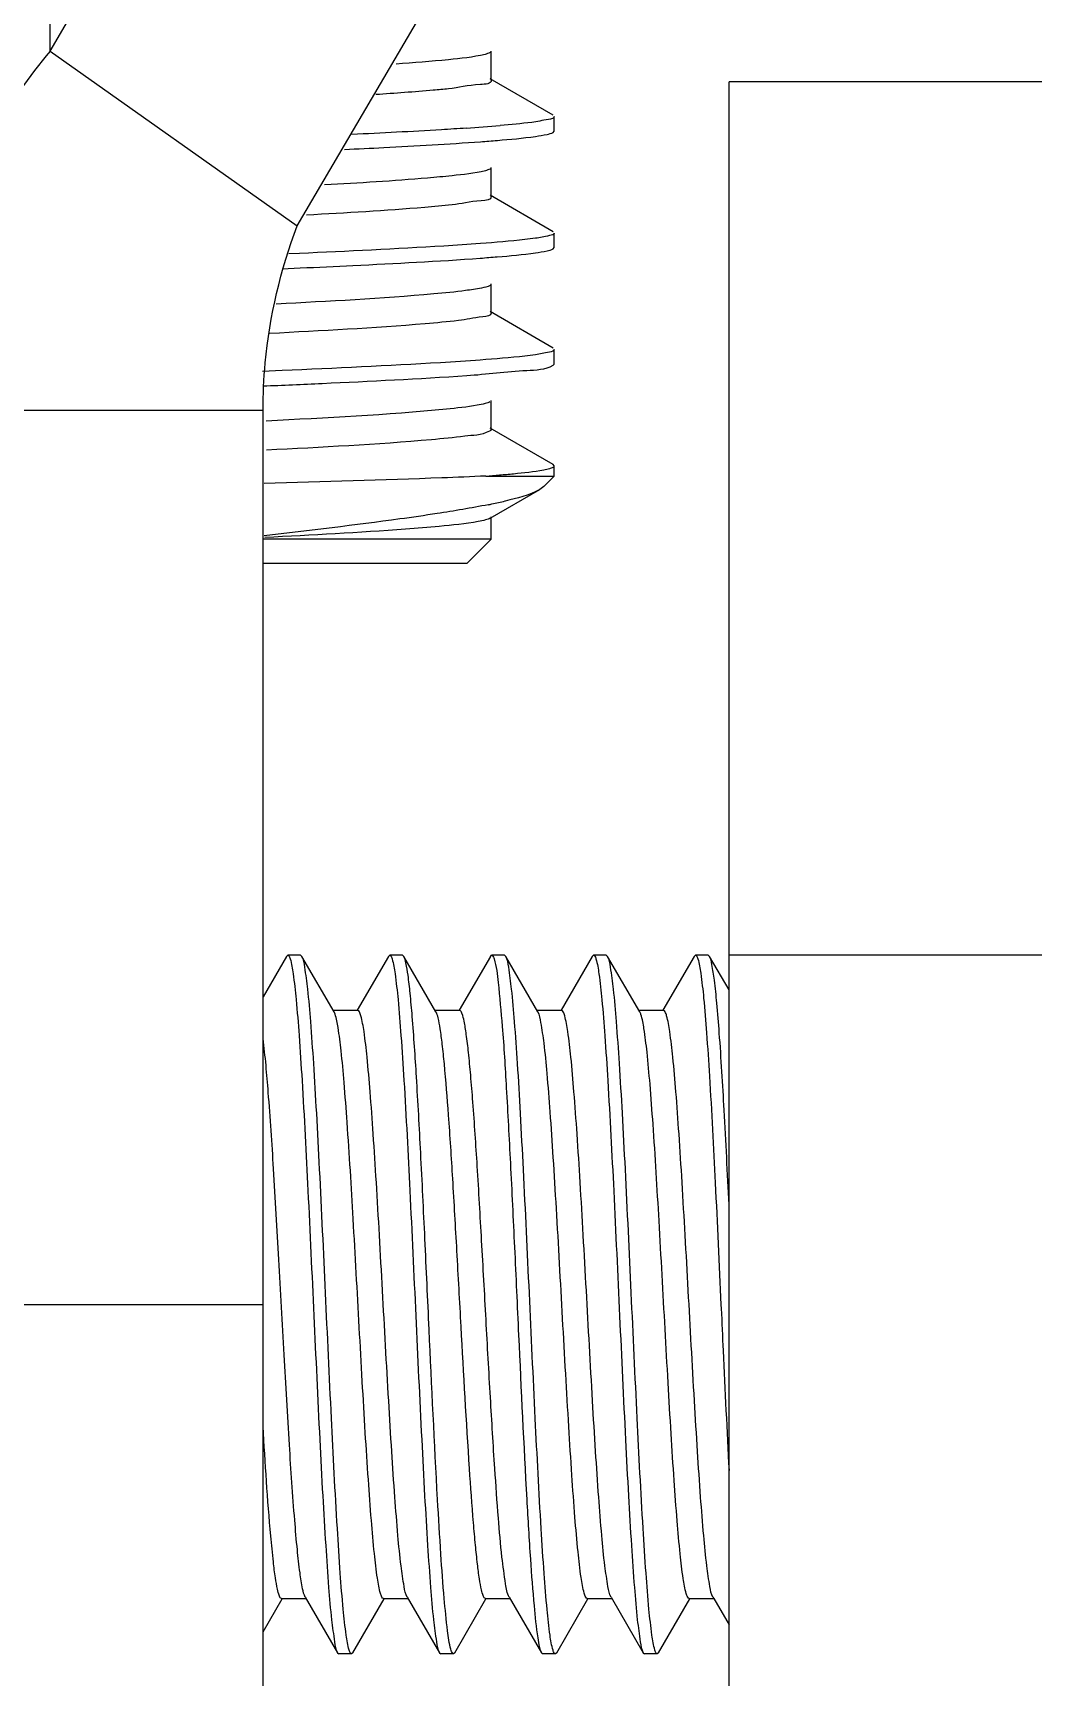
# Model space of a CAD drawing. Extents: x 1725261 to 1937680, y 860327 to 1571294.
# Drawn here: x 1850883.1 to 1851082.6, y 1211295.9 to 1211624 of the extents above; entities that cross this region are included whole.
import ezdxf

# ---------------------------------------------------------------- set-up
doc = ezdxf.new("R2010")
doc.units = 0
doc.header["$LTSCALE"] = 1000
doc.header["$MEASUREMENT"] = 0

msp = doc.modelspace()

# ---------------------------------------------------------------- linework, layer by layer
at = {"linetype": 'Continuous'}
for p, q in [((1850886.49, 1211620.34), (1851057.59, 1211912.43)), ((1850935.77, 1211585.49), (1851106.87, 1211877.58)), ((1850886.49, 1211620.34), (1850886.49, 1211791.44)), ((1850886.49, 1211620.34), (1850935.77, 1211585.49)), ((1850974.49, 1211614.56), (1850974.49, 1211620.37)), ((1850986.85, 1211607.56), (1850974.24, 1211614.86)), ((1851021.91, 1211158.53), (1851021.91, 1211614.22)), ((1851091.61, 1211614.22), (1851021.91, 1211614.22)), ((1850987.07, 1211604.4), (1850987.07, 1211607.3)), ((1850987.07, 1211604.4), (1850987.07, 1211607.3)), ((1850986.85, 1211604.14), (1850987.07, 1211604.4)), ((1850974.49, 1211591.33), (1850974.49, 1211597.14)), ((1850986.85, 1211584.32), (1850974.24, 1211591.62)), ((1850987.07, 1211581.17), (1850987.07, 1211584.07)), ((1850987.07, 1211581.17), (1850987.07, 1211584.07)), ((1850986.85, 1211580.91), (1850987.07, 1211581.17)), ((1850932.79, 1211576.94), (1850936.39, 1211577.1)), ((1850936.24, 1211580), (1850934.11, 1211579.91)), ((1850974.49, 1211568.1), (1850974.49, 1211573.91)), ((1850986.85, 1211561.09), (1850974.24, 1211568.39)), ((1850987.07, 1211557.93), (1850987.07, 1211560.84)), ((1850987.07, 1211557.93), (1850987.07, 1211560.84)), ((1850986.85, 1211557.68), (1850987.07, 1211557.93)), ((1850932.79, 1211556.62), (1850928.83, 1211556.45)), ((1850928.97, 1211548.65), (1850859.27, 1211548.65)), ((1850928.97, 1211137.96), (1850928.97, 1211548.65)), ((1850974.49, 1211544.87), (1850974.49, 1211550.67)), ((1850986.85, 1211537.86), (1850974.24, 1211545.16)), ((1850987.07, 1211537.61), (1850986.85, 1211537.86)), ((1850973.41, 1211535.58), (1850987.07, 1211535.58)), ((1850985, 1211533.51), (1850987.07, 1211535.58)), ((1850987.07, 1211535.58), (1850987.07, 1211537.61)), ((1850974.24, 1211527.15), (1850984.15, 1211532.89)), ((1850985, 1211533.51), (1850984.15, 1211532.89)), ((1850974.49, 1211523), (1850974.49, 1211527.44)), ((1850974.49, 1211523), (1850928.97, 1211523)), ((1850969.64, 1211518.15), (1850974.49, 1211523)), ((1850969.64, 1211518.15), (1850928.97, 1211518.15)), ((1850933.66, 1211439.75), (1850928.97, 1211431.66)), ((1850933.66, 1211439.75), (1850933.92, 1211439.98)), ((1850936.46, 1211439.98), (1850933.92, 1211439.98)), ((1850936.46, 1211439.98), (1850933.92, 1211439.98)), ((1850933.92, 1211439.98), (1850933.96, 1211439.97)), ((1850936.72, 1211439.75), (1850936.46, 1211439.98)), ((1850943.14, 1211428.68), (1850936.72, 1211439.75)), ((1850953.98, 1211439.75), (1850947.76, 1211429.01)), ((1850953.98, 1211439.75), (1850954.24, 1211439.98)), ((1850956.79, 1211439.98), (1850954.24, 1211439.98)), ((1850956.79, 1211439.98), (1850954.24, 1211439.98)), ((1850954.24, 1211439.98), (1850954.28, 1211439.97)), ((1850957.04, 1211439.75), (1850956.79, 1211439.98)), ((1850963.46, 1211428.68), (1850957.04, 1211439.75)), ((1850974.31, 1211439.75), (1850968.09, 1211429.01)), ((1850974.31, 1211439.75), (1850974.57, 1211439.98)), ((1850977.11, 1211439.98), (1850974.57, 1211439.98)), ((1850977.11, 1211439.98), (1850974.57, 1211439.98)), ((1850974.57, 1211439.98), (1850974.61, 1211439.97)), ((1850977.37, 1211439.75), (1850977.11, 1211439.98)), ((1850983.79, 1211428.68), (1850977.37, 1211439.75)), ((1850994.64, 1211439.75), (1850988.41, 1211429.01)), ((1850994.64, 1211439.75), (1850994.9, 1211439.98)), ((1850997.44, 1211439.98), (1850994.9, 1211439.98)), ((1850997.44, 1211439.98), (1850994.9, 1211439.98)), ((1850994.9, 1211439.98), (1850994.94, 1211439.97)), ((1850997.7, 1211439.75), (1850997.44, 1211439.98)), ((1851004.12, 1211428.68), (1850997.7, 1211439.75)), ((1851014.97, 1211439.75), (1851008.74, 1211429.01)), ((1851014.97, 1211439.75), (1851015.23, 1211439.98)), ((1851017.77, 1211439.98), (1851015.23, 1211439.98)), ((1851017.77, 1211439.98), (1851015.23, 1211439.98)), ((1851015.23, 1211439.98), (1851015.27, 1211439.97)), ((1851018.03, 1211439.75), (1851017.77, 1211439.98)), ((1851021.91, 1211433.05), (1851018.03, 1211439.75)), ((1851091.61, 1211439.98), (1851021.91, 1211439.98)), ((1850947.87, 1211428.94), (1850942.98, 1211428.94)), ((1850943.33, 1211428.23), (1850943.14, 1211428.68)), ((1850968.2, 1211428.94), (1850963.31, 1211428.94)), ((1850988.53, 1211428.94), (1850983.64, 1211428.94)), ((1851008.86, 1211428.94), (1851003.97, 1211428.94)), ((1850859.27, 1211370.28), (1850928.97, 1211370.28)), ((1851020.31, 1211370.21), (1851020.35, 1211369.48)), ((1850928.97, 1211304.97), (1850932.78, 1211311.55)), ((1850932.66, 1211311.62), (1850937.56, 1211311.62)), ((1850937.4, 1211311.89), (1850943.82, 1211300.81)), ((1850946.88, 1211300.81), (1850953.11, 1211311.55)), ((1850952.99, 1211311.62), (1850957.88, 1211311.62)), ((1850957.73, 1211311.89), (1850964.15, 1211300.81)), ((1850967.21, 1211300.81), (1850973.44, 1211311.55)), ((1850973.32, 1211311.62), (1850978.21, 1211311.62)), ((1850978.06, 1211311.89), (1850984.48, 1211300.81)), ((1850987.54, 1211300.81), (1850993.76, 1211311.55)), ((1850993.65, 1211311.62), (1850998.54, 1211311.62)), ((1850998.39, 1211311.89), (1851004.8, 1211300.81)), ((1851007.86, 1211300.81), (1851014.09, 1211311.55)), ((1851013.98, 1211311.62), (1851018.87, 1211311.62)), ((1851018.71, 1211311.89), (1851018.87, 1211311.62)), ((1851018.87, 1211311.62), (1851021.91, 1211306.37)), ((1850943.82, 1211300.81), (1850944.08, 1211300.59)), ((1850946.62, 1211300.59), (1850944.08, 1211300.59)), ((1850946.62, 1211300.59), (1850944.08, 1211300.59)), ((1850946.62, 1211300.59), (1850946.58, 1211300.59)), ((1850946.88, 1211300.81), (1850946.62, 1211300.59)), ((1850964.15, 1211300.81), (1850964.41, 1211300.59)), ((1850966.95, 1211300.59), (1850964.41, 1211300.59)), ((1850966.95, 1211300.59), (1850964.41, 1211300.59)), ((1850967.21, 1211300.81), (1850966.95, 1211300.59)), ((1850984.48, 1211300.81), (1850984.74, 1211300.59)), ((1850987.28, 1211300.59), (1850984.74, 1211300.59)), ((1850987.28, 1211300.59), (1850984.74, 1211300.59)), ((1850987.28, 1211300.59), (1850987.24, 1211300.59)), ((1850987.54, 1211300.81), (1850987.28, 1211300.59)), ((1851004.8, 1211300.81), (1851005.06, 1211300.59)), ((1851007.61, 1211300.59), (1851005.06, 1211300.59)), ((1851007.61, 1211300.59), (1851005.06, 1211300.59)), ((1851007.61, 1211300.59), (1851007.57, 1211300.59)), ((1851007.86, 1211300.81), (1851007.61, 1211300.59))]:
    msp.add_line(p, q, dxfattribs=at)
for centre, radius, start, end in [((1850942.78, 1212004.18), 400.09, 273.8288, 274.8033), ((1850948.56, 1211862.37), 327.74, 274.348, 274.8253), ((1850948.17, 1211657.25), 129.96, 281.4121, 281.7338), ((1850954.29, 1211628.21), 100.28, 281.6827, 283.258)]:
    msp.add_arc(centre, radius, start, end, dxfattribs=at)
for points, knots in [([(1850886.49, 1211620.34), (1850878.05, 1211610.25), (1850864.28, 1211587.62), (1850859.27, 1211561.45), (1850859.27, 1211548.65)], [0, 0, 0, 0, 0.506705, 1, 1, 1, 1]), ([(1850974.24, 1211620.08), (1850973.93, 1211619.9), (1850971.19, 1211619.14), (1850968.4, 1211618.9), (1850965.95, 1211618.65)], [0, 0, 0, 0, 0.12456, 1, 1, 1, 1]), ([(1850974.49, 1211614.56), (1850974.49, 1211613.79), (1850970.1, 1211613.7), (1850968.09, 1211613.06), (1850965.95, 1211612.84)], [0, 0, 0, 0, 0.265827, 1, 1, 1, 1]), ([(1850965.95, 1211612.84), (1850964.95, 1211612.74), (1850960.12, 1211612.29), (1850955.28, 1211611.94), (1850951.45, 1211611.69)], [0, 0, 0, 0, 0.208697, 1, 1, 1, 1]), ([(1850987.07, 1211607.3), (1850987.07, 1211606.88), (1850984.83, 1211606.6), (1850983.7, 1211606.29), (1850982.57, 1211606.15)], [0, 0, 0, 0, 0.271489, 1, 1, 1, 1]), ([(1850969.5, 1211604.99), (1850967.84, 1211604.88), (1850960.24, 1211604.4), (1850952.64, 1211604), (1850946.68, 1211603.72)], [0, 0, 0, 0, 0.217612, 1, 1, 1, 1]), ([(1850972.33, 1211602.29), (1850973.46, 1211602.37), (1850977.12, 1211602.66), (1850980.79, 1211602.99), (1850983.31, 1211603.34)], [0, 0, 0, 0, 0.307442, 1, 1, 1, 1]), ([(1850983.31, 1211603.34), (1850984.08, 1211603.45), (1850985.26, 1211603.66), (1850986.47, 1211603.93), (1850986.84, 1211604.14)], [0, 0, 0, 0, 0.642991, 1, 1, 1, 1]), ([(1850945.22, 1211600.74), (1850947.83, 1211600.87), (1850956.87, 1211601.31), (1850965.91, 1211601.81), (1850972.33, 1211602.29)], [0, 0, 0, 0, 0.288481, 1, 1, 1, 1]), ([(1850974.24, 1211596.84), (1850973.95, 1211596.68), (1850971.45, 1211595.96), (1850968.89, 1211595.73), (1850966.66, 1211595.49)], [0, 0, 0, 0, 0.12695, 1, 1, 1, 1]), ([(1850966.66, 1211595.49), (1850965.04, 1211595.32), (1850956.58, 1211594.54), (1850948.1, 1211594.04), (1850941.24, 1211593.65)], [0, 0, 0, 0, 0.191776, 1, 1, 1, 1]), ([(1850974.49, 1211591.33), (1850974.49, 1211590.61), (1850970.48, 1211590.47), (1850968.62, 1211589.89), (1850966.66, 1211589.68)], [0, 0, 0, 0, 0.266822, 1, 1, 1, 1]), ([(1850966.66, 1211589.68), (1850964.85, 1211589.49), (1850955.19, 1211588.62), (1850945.52, 1211588.07), (1850937.66, 1211587.64)], [0, 0, 0, 0, 0.188503, 1, 1, 1, 1]), ([(1850928.97, 1211548.65), (1850928.97, 1211551.82), (1850929.55, 1211564.34), (1850932.48, 1211576.73), (1850935.77, 1211585.49)], [0, 0, 0, 0, 0.253333, 1, 1, 1, 1]), ([(1850987.07, 1211584.07), (1850987.07, 1211583.71), (1850985.22, 1211583.4), (1850984.25, 1211583.15), (1850983.31, 1211583.02)], [0, 0, 0, 0, 0.274511, 1, 1, 1, 1]), ([(1850972.33, 1211581.96), (1850969.9, 1211581.78), (1850957.87, 1211580.99), (1850945.84, 1211580.43), (1850936.24, 1211580)], [0, 0, 0, 0, 0.202741, 1, 1, 1, 1]), ([(1850983.31, 1211583.02), (1850982.61, 1211582.92), (1850978.96, 1211582.47), (1850975.3, 1211582.18), (1850972.33, 1211581.96)], [0, 0, 0, 0, 0.191345, 1, 1, 1, 1]), ([(1850983.3, 1211580.11), (1850984.07, 1211580.22), (1850985.26, 1211580.43), (1850986.47, 1211580.7), (1850986.84, 1211580.91)], [0, 0, 0, 0, 0.64302, 1, 1, 1, 1]), ([(1850936.39, 1211577.1), (1850939.89, 1211577.26), (1850951.87, 1211577.82), (1850963.85, 1211578.43), (1850972.31, 1211579.05)], [0, 0, 0, 0, 0.292638, 1, 1, 1, 1]), ([(1850972.31, 1211579.05), (1850973.44, 1211579.14), (1850977.11, 1211579.43), (1850980.78, 1211579.75), (1850983.3, 1211580.11)], [0, 0, 0, 0, 0.307508, 1, 1, 1, 1]), ([(1850969.38, 1211572.58), (1850967.27, 1211572.3), (1850954.7, 1211571.08), (1850942.08, 1211570.44), (1850931.59, 1211569.89)], [0, 0, 0, 0, 0.168361, 1, 1, 1, 1]), ([(1850974.24, 1211573.61), (1850973.73, 1211573.32), (1850972.06, 1211572.99), (1850970.44, 1211572.72), (1850969.38, 1211572.58)], [0, 0, 0, 0, 0.350876, 1, 1, 1, 1]), ([(1850974.49, 1211568.1), (1850974.49, 1211567.49), (1850971.18, 1211567.25), (1850969.59, 1211566.79), (1850967.95, 1211566.6)], [0, 0, 0, 0, 0.268738, 1, 1, 1, 1]), ([(1850967.95, 1211566.6), (1850965.75, 1211566.34), (1850953.21, 1211565.2), (1850940.64, 1211564.55), (1850930.29, 1211564.02)], [0, 0, 0, 0, 0.176564, 1, 1, 1, 1]), ([(1850987.07, 1211560.84), (1850987.07, 1211560.48), (1850985.22, 1211560.17), (1850984.25, 1211559.92), (1850983.3, 1211559.78)], [0, 0, 0, 0, 0.27452, 1, 1, 1, 1]), ([(1850972.31, 1211558.73), (1850969.66, 1211558.53), (1850956.5, 1211557.68), (1850943.32, 1211557.08), (1850932.79, 1211556.62)], [0, 0, 0, 0, 0.201017, 1, 1, 1, 1]), ([(1850969.6, 1211555.63), (1850973.59, 1211555.9), (1850979.19, 1211556.68), (1850985.29, 1211556.79), (1850986.84, 1211557.68)], [0, 0, 0, 0, 0.690204, 1, 1, 1, 1]), ([(1850983.3, 1211559.78), (1850982.6, 1211559.68), (1850978.95, 1211559.24), (1850975.28, 1211558.94), (1850972.31, 1211558.73)], [0, 0, 0, 0, 0.191315, 1, 1, 1, 1]), ([(1850929.01, 1211553.55), (1850932.92, 1211553.72), (1850946.46, 1211554.32), (1850959.99, 1211554.98), (1850969.6, 1211555.63)], [0, 0, 0, 0, 0.2891, 1, 1, 1, 1]), ([(1850971.7, 1211549.7), (1850969.66, 1211549.34), (1850955.65, 1211547.83), (1850941.58, 1211547.17), (1850929.59, 1211546.56)], [0, 0, 0, 0, 0.147214, 1, 1, 1, 1]), ([(1850974.23, 1211550.38), (1850973.95, 1211550.22), (1850973.09, 1211549.97), (1850972.24, 1211549.79), (1850971.7, 1211549.7)], [0, 0, 0, 0, 0.376557, 1, 1, 1, 1]), ([(1850974.49, 1211544.87), (1850974.49, 1211544.71), (1850972.52, 1211543.62), (1850970.87, 1211543.73), (1850969.2, 1211543.52)], [0, 0, 0, 0, 0.08596, 1, 1, 1, 1]), ([(1850969.2, 1211543.52), (1850966.99, 1211543.23), (1850953.83, 1211541.97), (1850940.62, 1211541.31), (1850929.64, 1211540.75)], [0, 0, 0, 0, 0.168449, 1, 1, 1, 1]), ([(1850973.41, 1211535.58), (1850970.49, 1211535.44), (1850955.75, 1211534.84), (1850941.01, 1211534.43), (1850929.2, 1211534.1)], [0, 0, 0, 0, 0.198632, 1, 1, 1, 1]), ([(1850976.13, 1211535.8), (1850977.07, 1211535.87), (1850980.02, 1211536.15), (1850982.97, 1211536.44), (1850984.95, 1211536.82)], [0, 0, 0, 0, 0.318168, 1, 1, 1, 1]), ([(1850984.95, 1211536.82), (1850985.35, 1211536.89), (1850986, 1211537.03), (1850986.64, 1211537.23), (1850986.86, 1211537.36)], [0, 0, 0, 0, 0.619944, 1, 1, 1, 1]), ([(1850986.86, 1211537.36), (1850986.91, 1211537.39), (1850987.01, 1211537.45), (1850987.07, 1211537.56), (1850987.07, 1211537.61)], [0, 0, 0, 0, 0.597477, 1, 1, 1, 1]), ([(1850963.69, 1211528.09), (1850961.22, 1211527.71), (1850949.74, 1211526.06), (1850938.23, 1211524.71), (1850929.19, 1211523.68)], [0, 0, 0, 0, 0.215985, 1, 1, 1, 1]), ([(1850964.13, 1211525.54), (1850961.9, 1211525.33), (1850950.31, 1211524.41), (1850938.71, 1211523.79), (1850929.35, 1211523.31)], [0, 0, 0, 0, 0.193571, 1, 1, 1, 1]), ([(1850973.34, 1211526.82), (1850972.86, 1211526.68), (1850969.82, 1211526.08), (1850966.72, 1211525.79), (1850964.13, 1211525.54)], [0, 0, 0, 0, 0.160547, 1, 1, 1, 1]), ([(1850974.24, 1211527.15), (1850974.12, 1211527.08), (1850973.82, 1211526.96), (1850973.52, 1211526.86), (1850973.34, 1211526.82)], [0, 0, 0, 0, 0.420841, 1, 1, 1, 1]), ([(1850933.96, 1211439.97), (1850934, 1211439.96), (1850934.24, 1211439.78), (1850934.31, 1211439.48), (1850934.39, 1211439.25)], [0, 0, 0, 0, 0.146788, 1, 1, 1, 1]), ([(1850934.39, 1211439.25), (1850934.69, 1211438.29), (1850935.09, 1211435.56), (1850935.66, 1211430.47), (1850936.21, 1211423.37), (1850937.04, 1211410.66), (1850937.99, 1211392.02), (1850939.1, 1211368.13), (1850940.04, 1211347.83), (1850940.84, 1211332.55), (1850941.41, 1211322.72), (1850941.99, 1211314.47), (1850942.51, 1211308.03), (1850943.12, 1211303.73), (1850943.45, 1211301.46), (1850943.82, 1211300.81)], [0, 0, 0, 0, 0.021788, 0.059148, 0.110955, 0.175533, 0.334174, 0.514296, 0.692285, 0.773094, 0.844811, 0.905077, 0.951921, 0.983848, 1, 1, 1, 1]), ([(1850946.15, 1211301.33), (1850945.84, 1211302.29), (1850945.44, 1211305.03), (1850944.87, 1211310.13), (1850944.32, 1211317.24), (1850943.5, 1211329.94), (1850942.55, 1211348.59), (1850941.44, 1211372.47), (1850940.5, 1211392.76), (1850939.7, 1211408.03), (1850939.13, 1211417.86), (1850938.54, 1211426.1), (1850938.03, 1211432.54), (1850937.41, 1211436.83), (1850937.09, 1211439.11), (1850936.72, 1211439.75)], [0, 0, 0, 0, 0.021877, 0.059311, 0.111175, 0.175792, 0.334445, 0.514524, 0.692444, 0.773209, 0.844887, 0.905122, 0.951945, 0.983855, 1, 1, 1, 1]), ([(1850954.28, 1211439.97), (1850954.32, 1211439.96), (1850954.56, 1211439.78), (1850954.64, 1211439.48), (1850954.71, 1211439.24)], [0, 0, 0, 0, 0.146706, 1, 1, 1, 1]), ([(1850954.71, 1211439.24), (1850955.02, 1211438.28), (1850955.42, 1211435.56), (1850955.99, 1211430.46), (1850956.54, 1211423.36), (1850957.37, 1211410.66), (1850958.32, 1211392.01), (1850959.43, 1211368.12), (1850960.37, 1211347.83), (1850961.17, 1211332.55), (1850961.74, 1211322.72), (1850962.32, 1211314.47), (1850962.84, 1211308.03), (1850963.45, 1211303.73), (1850963.77, 1211301.46), (1850964.15, 1211300.81)], [0, 0, 0, 0, 0.0218, 0.059172, 0.110989, 0.175574, 0.334211, 0.514328, 0.692305, 0.773106, 0.844818, 0.905082, 0.951925, 0.983849, 1, 1, 1, 1]), ([(1850963.78, 1211331.38), (1850963.15, 1211342.69), (1850962.34, 1211360.02), (1850961.28, 1211383.07), (1850960.47, 1211399.87), (1850959.66, 1211414.67), (1850958.96, 1211425.29), (1850958.36, 1211432.05), (1850957.97, 1211435.62), (1850957.56, 1211438.06), (1850957.28, 1211439.35), (1850957.04, 1211439.75)], [0, 0, 0, 0, 0.31261, 0.479025, 0.637331, 0.776893, 0.888349, 0.931124, 0.964281, 0.987309, 1, 1, 1, 1]), ([(1850974.61, 1211439.97), (1850974.65, 1211439.96), (1850974.89, 1211439.78), (1850974.97, 1211439.48), (1850975.04, 1211439.24)], [0, 0, 0, 0, 0.14666, 1, 1, 1, 1]), ([(1850975.04, 1211439.24), (1850975.53, 1211437.73), (1850976.01, 1211433.19), (1850976.83, 1211424.63), (1850977.56, 1211412.59), (1850978.35, 1211397.9), (1850979.14, 1211381.46), (1850980.17, 1211359.09), (1850980.96, 1211342.31), (1850981.57, 1211331.38)], [0, 0, 0, 0, 0.04411, 0.125541, 0.239358, 0.37843, 0.533993, 0.696234, 1, 1, 1, 1]), ([(1850986.81, 1211301.31), (1850986.5, 1211302.27), (1850986.1, 1211305), (1850985.53, 1211310.09), (1850984.98, 1211317.19), (1850984.16, 1211329.89), (1850983.2, 1211348.54), (1850982.1, 1211372.43), (1850981.15, 1211392.73), (1850980.35, 1211408), (1850979.79, 1211417.84), (1850979.2, 1211426.09), (1850978.69, 1211432.53), (1850978.07, 1211436.83), (1850977.75, 1211439.11), (1850977.37, 1211439.75)], [0, 0, 0, 0, 0.02177, 0.059115, 0.110912, 0.175482, 0.334119, 0.514249, 0.692251, 0.773068, 0.844793, 0.905066, 0.951916, 0.983846, 1, 1, 1, 1]), ([(1850994.94, 1211439.97), (1850994.98, 1211439.96), (1850995.22, 1211439.78), (1850995.3, 1211439.47), (1850995.37, 1211439.23)], [0, 0, 0, 0, 0.146034, 1, 1, 1, 1]), ([(1850995.37, 1211439.23), (1850995.68, 1211438.27), (1850996.08, 1211435.53), (1850996.65, 1211430.42), (1850997.2, 1211423.32), (1850998.02, 1211410.61), (1850998.98, 1211391.96), (1851000.08, 1211368.08), (1851001.03, 1211347.8), (1851001.82, 1211332.53), (1851002.39, 1211322.7), (1851002.98, 1211314.46), (1851003.49, 1211308.02), (1851004.11, 1211303.73), (1851004.43, 1211301.46), (1851004.8, 1211300.81)], [0, 0, 0, 0, 0.021899, 0.059349, 0.111223, 0.175847, 0.334508, 0.514576, 0.692482, 0.773242, 0.844912, 0.905137, 0.951951, 0.983857, 1, 1, 1, 1]), ([(1851007.13, 1211301.33), (1851006.82, 1211302.3), (1851006.42, 1211305.03), (1851005.85, 1211310.14), (1851005.3, 1211317.25), (1851004.48, 1211329.96), (1851003.53, 1211348.6), (1851002.42, 1211372.49), (1851001.48, 1211392.77), (1851000.68, 1211408.03), (1851000.11, 1211417.86), (1850999.53, 1211426.1), (1850999.01, 1211432.54), (1850998.4, 1211436.83), (1850998.08, 1211439.11), (1850997.7, 1211439.75)], [0, 0, 0, 0, 0.02191, 0.059368, 0.111249, 0.175876, 0.33454, 0.514602, 0.692499, 0.773255, 0.84492, 0.905142, 0.951954, 0.983858, 1, 1, 1, 1]), ([(1851015.27, 1211439.97), (1851015.31, 1211439.96), (1851015.55, 1211439.78), (1851015.62, 1211439.48), (1851015.7, 1211439.25)], [0, 0, 0, 0, 0.147008, 1, 1, 1, 1]), ([(1851015.7, 1211439.25), (1851016, 1211438.32), (1851016.39, 1211435.68), (1851016.95, 1211430.76), (1851017.49, 1211423.91), (1851018.29, 1211411.64), (1851019.23, 1211393.54), (1851019.94, 1211378.32), (1851020.31, 1211370.21)], [0, 0, 0, 0, 0.042374, 0.114709, 0.214932, 0.339935, 0.647912, 1, 1, 1, 1]), ([(1851021.91, 1211390.21), (1851021.61, 1211396.49), (1851021.03, 1211407.91), (1851020.24, 1211421.31), (1851019.54, 1211429.95), (1851019.1, 1211434.53), (1851018.61, 1211437.63), (1851018.31, 1211439.27), (1851018.03, 1211439.75)], [0, 0, 0, 0, 0.379459, 0.689334, 0.809279, 0.902185, 0.96608, 1, 1, 1, 1]), ([(1850952.99, 1211311.62), (1850952.86, 1211311.62), (1850952.57, 1211312.02), (1850952.18, 1211313.31), (1850951.65, 1211316.3), (1850951.1, 1211321.13), (1850950.52, 1211327.71), (1850949.93, 1211335.75), (1850949.34, 1211345), (1850948.75, 1211355.12), (1850947.96, 1211369.33), (1850947.02, 1211386.57), (1850946.04, 1211402.85), (1850945.2, 1211414.04), (1850944.64, 1211420.35), (1850944.06, 1211424.91), (1850943.64, 1211427.36), (1850943.33, 1211428.23)], [0, 0, 0, 0, 0.00337, 0.010373, 0.036639, 0.078887, 0.135774, 0.205372, 0.28529, 0.372768, 0.464782, 0.64963, 0.814469, 0.882133, 0.936734, 0.976432, 1, 1, 1, 1]), ([(1850957.73, 1211311.89), (1850957.36, 1211312.52), (1850956.99, 1211314.68), (1850956.37, 1211318.74), (1850955.82, 1211324.73), (1850955.21, 1211332.32), (1850954.62, 1211341.3), (1850953.79, 1211355.04), (1850953, 1211369.43), (1850952.2, 1211383.95), (1850951.6, 1211394.36), (1850950.99, 1211403.9), (1850950.4, 1211412.22), (1850949.8, 1211419.06), (1850949.25, 1211424.07), (1850948.71, 1211427.18), (1850948.31, 1211428.52), (1850948.01, 1211428.94), (1850947.87, 1211428.94)], [0, 0, 0, 0, 0.01868, 0.054279, 0.105765, 0.17135, 0.248696, 0.335029, 0.522011, 0.615925, 0.705601, 0.787809, 0.859595, 0.918388, 0.962111, 0.989308, 0.996545, 1, 1, 1, 1]), ([(1850970.15, 1211337.54), (1850969.53, 1211346.98), (1850968.72, 1211361.46), (1850967.66, 1211380.74), (1850966.86, 1211394.81), (1850966.06, 1211407.25), (1850965.36, 1211416.21), (1850964.77, 1211421.95), (1850964.37, 1211425.02), (1850963.97, 1211427.17), (1850963.68, 1211428.31), (1850963.46, 1211428.68)], [0, 0, 0, 0, 0.310342, 0.475677, 0.633257, 0.772654, 0.88467, 0.928035, 0.961992, 0.986043, 1, 1, 1, 1]), ([(1850975.2, 1211337.54), (1850974.88, 1211342.27), (1850974.29, 1211352.18), (1850973.44, 1211367.34), (1850972.6, 1211382.72), (1850971.76, 1211397.19), (1850971.03, 1211408.2), (1850970.42, 1211415.77), (1850969.99, 1211420.28), (1850969.59, 1211423.83), (1850969.15, 1211426.56), (1850968.82, 1211427.99), (1850968.43, 1211428.94), (1850968.2, 1211428.94)], [0, 0, 0, 0, 0.154792, 0.324211, 0.496022, 0.657766, 0.797744, 0.856333, 0.905865, 0.945463, 0.974462, 0.992476, 1, 1, 1, 1]), ([(1850993.65, 1211311.62), (1850993.51, 1211311.62), (1850993.22, 1211312.04), (1850992.82, 1211313.38), (1850992.27, 1211316.49), (1850991.72, 1211321.5), (1850991.12, 1211328.34), (1850990.53, 1211336.66), (1850989.93, 1211346.2), (1850989.32, 1211356.62), (1850988.52, 1211371.14), (1850987.73, 1211385.52), (1850986.9, 1211399.26), (1850986.31, 1211408.24), (1850985.7, 1211415.83), (1850985.15, 1211421.82), (1850984.53, 1211425.88), (1850984.16, 1211428.04), (1850983.79, 1211428.68)], [0, 0, 0, 0, 0.003456, 0.010693, 0.037891, 0.081614, 0.140408, 0.212193, 0.2944, 0.384075, 0.47799, 0.664973, 0.751306, 0.828653, 0.894237, 0.945723, 0.981321, 1, 1, 1, 1]), ([(1850998.39, 1211311.89), (1850998.02, 1211312.52), (1850997.65, 1211314.68), (1850997.03, 1211318.74), (1850996.47, 1211324.73), (1850995.87, 1211332.32), (1850995.27, 1211341.3), (1850994.45, 1211355.04), (1850993.66, 1211369.43), (1850992.85, 1211383.95), (1850992.25, 1211394.36), (1850991.65, 1211403.9), (1850991.05, 1211412.22), (1850990.46, 1211419.06), (1850989.9, 1211424.07), (1850989.36, 1211427.18), (1850988.96, 1211428.52), (1850988.66, 1211428.94), (1850988.53, 1211428.94)], [0, 0, 0, 0, 0.018679, 0.054277, 0.105763, 0.171347, 0.248694, 0.335026, 0.52201, 0.615925, 0.7056, 0.787807, 0.859592, 0.918386, 0.962109, 0.989307, 0.996544, 1, 1, 1, 1]), ([(1851013.98, 1211311.62), (1851013.85, 1211311.62), (1851013.56, 1211312.01), (1851013.16, 1211313.3), (1851012.63, 1211316.27), (1851012.09, 1211321.06), (1851011.51, 1211327.61), (1851010.93, 1211335.6), (1851010.34, 1211344.79), (1851009.75, 1211354.86), (1851008.96, 1211369.02), (1851008.02, 1211386.22), (1851007.05, 1211402.5), (1851006.21, 1211413.71), (1851005.65, 1211420.08), (1851005.07, 1211424.72), (1851004.65, 1211427.23), (1851004.35, 1211428.13)], [0, 0, 0, 0, 0.003356, 0.010319, 0.036431, 0.078432, 0.135001, 0.204233, 0.283766, 0.370875, 0.462568, 0.647052, 0.812078, 0.880087, 0.935211, 0.975599, 1, 1, 1, 1]), ([(1851018.71, 1211311.89), (1851018.35, 1211312.52), (1851017.98, 1211314.68), (1851017.36, 1211318.74), (1851016.8, 1211324.73), (1851016.2, 1211332.32), (1851015.6, 1211341.3), (1851014.77, 1211355.04), (1851013.99, 1211369.43), (1851013.18, 1211383.95), (1851012.58, 1211394.36), (1851011.98, 1211403.9), (1851011.38, 1211412.22), (1851010.79, 1211419.06), (1851010.23, 1211424.07), (1851009.69, 1211427.18), (1851009.29, 1211428.52), (1851008.99, 1211428.94), (1851008.86, 1211428.94)], [0, 0, 0, 0, 0.018679, 0.054278, 0.105765, 0.17135, 0.248696, 0.335028, 0.522011, 0.615925, 0.705601, 0.787809, 0.859594, 0.918388, 0.962111, 0.989308, 0.996544, 1, 1, 1, 1]), ([(1850937.4, 1211311.89), (1850937.11, 1211312.39), (1850936.76, 1211314.06), (1850936.25, 1211317.2), (1850935.76, 1211321.78), (1850935.01, 1211330.28), (1850934.15, 1211343.25), (1850933.15, 1211360.6), (1850932.15, 1211378.97), (1850931.16, 1211396.42), (1850930.17, 1211411.13), (1850929.43, 1211419.8), (1850928.97, 1211423.38)], [0, 0, 0, 0, 0.015724, 0.044547, 0.085931, 0.138844, 0.273487, 0.434437, 0.604811, 0.766729, 0.903208, 1, 1, 1, 1]), ([(1851020.35, 1211369.48), (1851020.48, 1211366.68), (1851020.98, 1211355.9), (1851021.49, 1211345.12), (1851021.91, 1211337.15)], [0, 0, 0, 0, 0.259922, 1, 1, 1, 1]), ([(1850931.03, 1211318.92), (1850930.84, 1211320.64), (1850929.97, 1211329.64), (1850929.41, 1211338.66), (1850928.97, 1211345.96)], [0, 0, 0, 0, 0.19131, 1, 1, 1, 1]), ([(1850973.32, 1211311.62), (1850973.12, 1211311.62), (1850972.76, 1211312.37), (1850972.46, 1211313.58), (1850972.07, 1211315.81), (1850971.7, 1211318.75), (1850971.31, 1211322.5), (1850970.76, 1211328.83), (1850970.39, 1211333.93), (1850970.15, 1211337.54)], [0, 0, 0, 0, 0.022487, 0.074555, 0.158145, 0.272549, 0.416177, 0.587029, 1, 1, 1, 1]), ([(1850978.06, 1211311.89), (1850977.6, 1211312.67), (1850977.22, 1211315.45), (1850976.47, 1211320.65), (1850975.85, 1211328.37), (1850975.42, 1211334.25), (1850975.2, 1211337.54)], [0, 0, 0, 0, 0.10579, 0.314513, 0.617347, 1, 1, 1, 1]), ([(1850966.43, 1211301.49), (1850966.08, 1211302.7), (1850965.64, 1211306.09), (1850965, 1211312.41), (1850964.38, 1211321.15), (1850963.99, 1211327.74), (1850963.78, 1211331.38)], [0, 0, 0, 0, 0.125282, 0.339928, 0.635519, 1, 1, 1, 1]), ([(1850981.57, 1211331.38), (1850981.79, 1211327.41), (1850982.21, 1211320.32), (1850982.91, 1211311.13), (1850983.48, 1211305.24), (1850984.03, 1211302.15), (1850984.29, 1211301.13), (1850984.48, 1211300.81)], [0, 0, 0, 0, 0.387702, 0.692616, 0.899746, 0.963455, 1, 1, 1, 1]), ([(1850932.66, 1211311.62), (1850932.46, 1211311.62), (1850932.09, 1211312.43), (1850931.78, 1211313.7), (1850931.37, 1211316.07), (1850931.15, 1211317.87), (1850931.03, 1211318.92)], [0, 0, 0, 0, 0.081724, 0.272801, 0.579947, 1, 1, 1, 1]), ([(1850966.95, 1211300.59), (1850966.9, 1211300.59), (1850966.57, 1211300.79), (1850966.51, 1211301.19), (1850966.43, 1211301.49)], [0, 0, 0, 0, 0.132072, 1, 1, 1, 1]), ([(1850946.58, 1211300.59), (1850946.54, 1211300.6), (1850946.3, 1211300.79), (1850946.22, 1211301.09), (1850946.15, 1211301.33)], [0, 0, 0, 0, 0.146175, 1, 1, 1, 1]), ([(1850987.24, 1211300.59), (1850987.2, 1211300.6), (1850986.96, 1211300.78), (1850986.88, 1211301.08), (1850986.81, 1211301.31)], [0, 0, 0, 0, 0.146912, 1, 1, 1, 1]), ([(1851007.57, 1211300.59), (1851007.53, 1211300.6), (1851007.28, 1211300.79), (1851007.21, 1211301.09), (1851007.13, 1211301.33)], [0, 0, 0, 0, 0.145963, 1, 1, 1, 1])]:
    msp.add_open_spline(points, degree=3, knots=knots, dxfattribs=at)
for points in [[(1850965.95, 1211618.65), (1850962.47, 1211618.29), (1850958.98, 1211618.02), (1850955.49, 1211617.77)], [(1850982.57, 1211606.15), (1850980.48, 1211605.88), (1850978.38, 1211605.68), (1850976.28, 1211605.5)], [(1850984.15, 1211532.89), (1850982.06, 1211531.68), (1850979.63, 1211531.16), (1850977.29, 1211530.6)], [(1850973.88, 1211529.86), (1850970.5, 1211529.18), (1850967.1, 1211528.61), (1850963.69, 1211528.09)], [(1851004.35, 1211428.13), (1851004.29, 1211428.32), (1851004.22, 1211428.51), (1851004.12, 1211428.68)]]:
    msp.add_open_spline(points, degree=3, dxfattribs=at)

doc.saveas('drawing.dxf')
